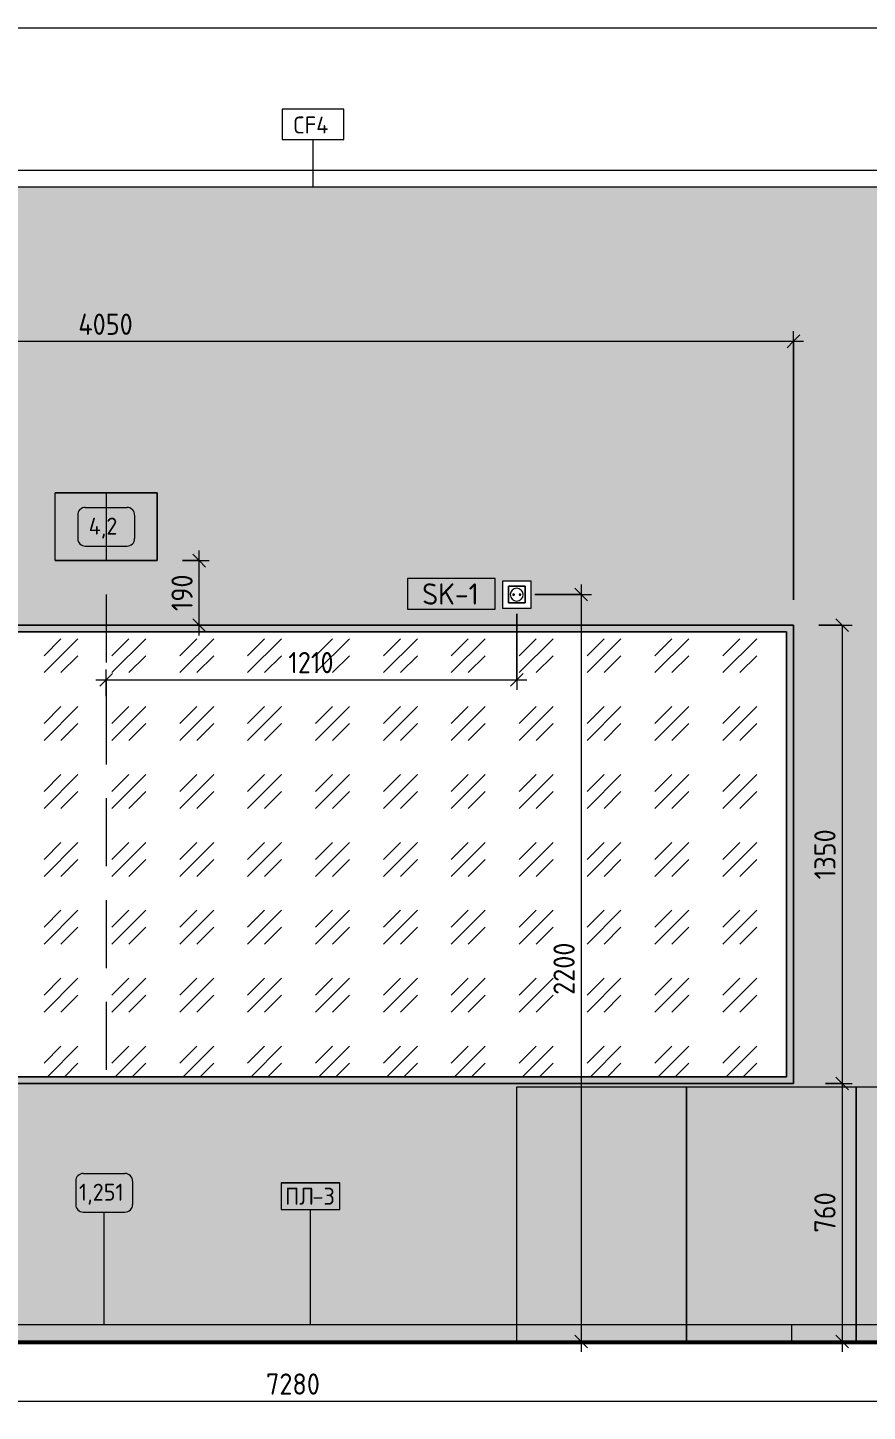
# Model space of a CAD drawing. Header units: millimetres. Extents: x 1401 to 56953, y -2645 to 12445.
# Drawn here: x 52501 to 54975, y 8194 to 12270 of the extents above; entities that cross this region are included whole.
import ezdxf

# ---------------------------------------------------------------- set-up
doc = ezdxf.new("R2010")
doc.units = ezdxf.units.MM
doc.linetypes.add('ADSK_Штрих_ш2 п1', pattern=[300, 200, -100])
for name, color, linetype, lineweight in [('A-ANNO-DIMS', 7, 'Continuous', 9), ('A-ANNO-DIMS-25', 7, 'Continuous', 9), ('A-CLNG', 7, 'Continuous', 9), ('A-CLNG-IDEN', 7, 'Continuous', 9), ('A-DETL', 7, 'Continuous', 9), ('A-DETL-1', 7, 'ADSK_Штрих_ш2 п1', 9), ('A-FLOR', 7, 'Continuous', 9), ('A-GENM', 7, 'Continuous', 9), ('A-GENM-IDEN', 7, 'Continuous', 9), ('A-WALL-PATT', 7, 'Continuous', 9), ('E-ELEC-EQPM', 7, 'Continuous', 9), ('E-ELEC-FIXT-IDEN', 7, 'Continuous', 9), ('I-FURN', 7, 'Continuous', 9), ('I-FURN-IDEN', 7, 'Continuous', 9), ('Электрические приборы', 7, 'Continuous', 9)]:
    doc.layers.add(name, color=color, linetype=linetype, lineweight=lineweight)
for name, color, linetype, lineweight, true_color in [('A-FLOR-FNSH-1', 7, 'Continuous', 30, 0x3c3c3c), ('I-FURN-10', 7, 'Continuous', 9, 0xc0c0c0), ('I-FURN-21', 7, 'Continuous', 9, 0x9e9e9e), ('I-FURN-22', 7, 'Continuous', 9, 0xacacac), ('I-FURN-25', 7, 'Continuous', 9, 0xd1d1d1), ('I-FURN-26', 7, 'Continuous', 9, 0xa1a1a1), ('I-FURN-27', 7, 'Continuous', 9, 0x868686), ('I-FURN-6', 7, 'Continuous', 9, 0x949494), ('Розетки', 7, 'Continuous', 9, 0xff1e23)]:
    doc.layers.add(name, color=color, linetype=linetype, lineweight=lineweight, true_color=true_color)
for name, color, linetype, lineweight, true_color, transparency in [('I-FURN-15', 7, 'Continuous', 9, 0x7f7f7f, 0.7), ('I-FURN-24', 7, 'Continuous', 9, 0xfbfbfb, 0.7), ('I-FURN-7', 7, 'Continuous', 9, 0x303030, 0.7)]:
    doc.layers.add(name, color=color, linetype=linetype, lineweight=lineweight, true_color=true_color, transparency=transparency)
doc.styles.add('GOST Common_1', font='GOST_Common.ttf', dxfattribs={"height": 50})
doc.styles.add('GOST Common_3', font='GOST_Common.ttf', dxfattribs={"height": 62.5})
doc.styles.add('ISOCPEUR_2', font='isocpeur.ttf', dxfattribs={"width": 0.9, "height": 62.5})
doc.dimstyles.new('ISO-2_5_0_9К_БОЛЬШОЙ_1', dxfattribs={"dimscale": 304.8, "dimtxt": 62.248823, "dimasz": 0.123031, "dimexe": 0.098425, "dimexo": 0.246063, "dimgap": 0, "dimtad": 1, "dimdec": 0, "dimrnd": 10, "dimzin": 0, "dimdsep": 46, "dimtxsty": 'ISOCPEUR_2', "dimblk1": 'OBLIQUE', "dimblk2": 'OBLIQUE', "dimsah": 1, "dimcen": 0.09, "dimdle": 0.098425, "dimazin": 0, "dimtfac": 1, "dimtdec": 4, "dimtix": 1, "dimtmove": 0, "dimatfit": 3, "dimfxl": 1, "dimtvp": 1, "dimtolj": 1, "dimtzin": 0, "dimarcsym": 2})

# ---------------------------------------------------------------- blocks, each defined once
blk = doc.blocks.new('Зеркало обычное - Доска-29329998-Развертка 01-4')
at = {"layer": 'I-FURN'}
h = blk.add_hatch(dxfattribs=at)
h.set_pattern_fill('FP_21', color=256, style=0, pattern_type=2)
h.set_pattern_definition([(45, (4149.6, 8370), (-199.9995, 0), [141.421, -141.421]), (45, (4199.6, 8370), (-199.9995, 0), [70.711, -212.132]), (45, (4149.6, 8420), (-199.9995, 0), [70.711, -212.132])])
h.paths.add_polyline_path([(1485, 9180), (5495, 9180), (5495, 10490), (1485, 10490), (1485, 9363.7)])
at = {"layer": 'I-FURN-7'}
h = blk.add_hatch(color=256, dxfattribs=at)
h.paths.add_polyline_path([(5200, 9160), (5515, 9160), (5515, 10510), (1465, 10510), (1465, 9820), (1470, 9820), (1470, 9160), (5094.2, 9160)])
h.paths.add_polyline_path([(4857.3, 9180), (1485, 9180), (1485, 10490), (5495, 10490), (5495, 9180), (4886.9, 9180)])
blk.add_hatch(color=256, dxfattribs=at).paths.add_polyline_path([(1465, 9160), (1470, 9160), (1470, 9820), (1465, 9820), (1465, 9180)])
at = {"layer": 'I-FURN-10'}
for p, q in [((1465, 10510), (5515, 10510)), ((1465, 9820), (1465, 10510)), ((1485, 10490), (5495, 10490)), ((1485, 9180), (1485, 10490)), ((1485, 10490), (5495, 10490)), ((1485, 9180), (1485, 10490)), ((5495, 9180), (5495, 10490)), ((5495, 10490), (5495, 9180)), ((5515, 9160), (5515, 10510)), ((5495, 9180), (1485, 9180)), ((5495, 9180), (1485, 9180)), ((5515, 9160), (1470, 9160))]:
    blk.add_line(p, q, dxfattribs=at)
at = {"layer": 'I-FURN-22'}
for p, q in [((1465, 9160), (1465, 9820)), ((1470, 9160), (1465, 9160))]:
    blk.add_line(p, q, dxfattribs=at)
at = {"layer": 'I-FURN-26'}
for p, q in [((5495, 10490), (1485, 10490)), ((1485, 9180), (1485, 10490)), ((5495, 10490), (1485, 10490)), ((1485, 10490), (1485, 9180)), ((5495, 10490), (5495, 9180)), ((5495, 9180), (5495, 10490)), ((1485, 9180), (5495, 9180)), ((1485, 9180), (5495, 9180))]:
    blk.add_line(p, q, dxfattribs=at)
at = {"layer": 'I-FURN-27'}
for q in [(1465, 9820), (1470, 9160)]:
    blk.add_line((1465, 9160), q, dxfattribs=at)
at = {"layer": 'I-FURN-6'}
for p, q in [((5515, 10510), (1465, 10510)), ((1465, 9820), (1465, 10510)), ((5515, 10510), (5515, 9160)), ((1470, 9160), (5515, 9160))]:
    blk.add_line(p, q, dxfattribs=at)
blk = doc.blocks.new('Плинтус - Плинтус темный _ст_школа_-32862326-Развертка 01-4')
at = {"layer": 'A-GENM'}
for p, q in [((1470, 8450), (4700, 8450)), ((4700, 8450), (5508.9, 8450)), ((5509, 8450), (7664, 8450)), ((4700, 8400), (1470, 8400)), ((5508.9, 8400), (4700, 8400)), ((5538.5, 8400), (5509, 8400)), ((7664, 8400), (5538.5, 8400))]:
    blk.add_line(p, q, dxfattribs=at)
blk = doc.blocks.new('Роз - p220-V18-Развертка 01-4')
at = {"layer": 'Розетки'}
for p, q in [((4675.3, 10624.5), (4724.3, 10624.5)), ((4675.3, 10575.5), (4675.3, 10624.5)), ((4724.3, 10624.5), (4724.3, 10575.5)), ((4724.3, 10575.5), (4675.3, 10575.5))]:
    blk.add_line(p, q, dxfattribs=at)
for centre, radius, start, end in [((4699.8, 10600), 19, 0, 180), ((4699.8, 10600), 19, 180, 0), ((4690.3, 10600), 2.5, 0, 180), ((4690.3, 10600), 2.5, 180, 0), ((4709.3, 10600), 2.5, 0, 180), ((4709.3, 10600), 2.5, 180, 0)]:
    blk.add_arc(centre, radius, start, end, dxfattribs=at)
blk = doc.blocks.new('Рамки - Рамка х1-25282438-Развертка 01-4')
at = {"layer": 'E-ELEC-EQPM'}
for p, q in [((4658.8, 10641), (4740.8, 10641)), ((4658.8, 10559), (4658.8, 10641)), ((4740.8, 10641), (4740.8, 10559)), ((4675.3, 10624.5), (4675.3, 10575.5)), ((4724.3, 10624.5), (4675.3, 10624.5)), ((4724.3, 10575.5), (4724.3, 10624.5)), ((4740.8, 10559), (4658.8, 10559)), ((4675.3, 10575.5), (4724.3, 10575.5))]:
    blk.add_line(p, q, dxfattribs=at)
blk = doc.blocks.new('1_113 тумба - 1_113 тумба-31126920-Развертка 01-4')
at = {"layer": 'I-FURN-15'}
for points in [[(5200, 8450), (5200, 9150), (4700, 9150), (4700, 8450), (5094.2, 8450)], [(5200, 8450), (5700, 8450), (5700, 9150), (5200, 9150), (5200, 8515.9)], [(5700, 8450), (6200, 8450), (6200, 9150), (5700, 9150), (5700, 8515.9)], [(5686.6, 8400), (5700, 8400), (5700, 8450), (5509, 8450), (5509, 8400), (5627.3, 8400)], [(5700, 8400), (6200, 8400), (6200, 8450), (5700, 8450)]]:
    blk.add_hatch(color=256, dxfattribs=at).paths.add_polyline_path(points)
at = {"layer": 'I-FURN-10'}
for p, q in [((4700, 9150), (5200, 9150)), ((4700, 8400), (4700, 9150)), ((5200, 9150), (5700, 9150)), ((5200, 8400), (5200, 9150)), ((5200, 9150), (5200, 8400)), ((5700, 9150), (5700, 8400)), ((5700, 9150), (6200, 9150)), ((5700, 8400), (5700, 9150)), ((6200, 9150), (6200, 8400))]:
    blk.add_line(p, q, dxfattribs=at)
blk = doc.blocks.new('DIMBLOCK60-Развертка 01-4')
at = {"layer": 'A-ANNO-DIMS-25'}
for p, q in [((56922.7, 8325), (56922.7, 8194.3)), ((56922.7, 8224.3), (56922.7, 8320)), ((49642.7, 8306.1), (49642.7, 8194.3)), ((49642.7, 8224.3), (49642.7, 8306.1)), ((49642.7, 8224.3), (56952.7, 8224.3))]:
    blk.add_line(p, q, dxfattribs=at)
at = {"layer": 'A-ANNO-DIMS-25', "lineweight": 20}
for p, q in [((49642.7, 8224.3), (49661.5, 8243)), ((56922.7, 8224.3), (56941.5, 8243)), ((49642.7, 8224.3), (49624, 8205.5)), ((56922.7, 8224.3), (56904, 8205.5))]:
    blk.add_line(p, q, dxfattribs=at)
at = {"layer": 'A-ANNO-DIMS-25', "color": 0, "insert": (53203.7, 8305.9), "char_height": 62.5, "width": 189.619, "attachment_point": 1, "line_spacing_factor": 1.149209, "style": 'ISOCPEUR_2'}
blk.add_mtext('7280', dxfattribs=at)
blk = doc.blocks.new('_Oblique')
at = {"color": 0, "linetype": 'ByBlock', "lineweight": -2}
blk.add_line((-0.5, -0.5), (0.5, 0.5), dxfattribs=at)
blk = doc.blocks.new('DIMBLOCK63-Развертка 01-4')
at = {"layer": 'A-ANNO-DIMS-25', "lineweight": 20}
for p, q in [((54900.9, 10510), (54882.2, 10528.7)), ((54900.9, 10510), (54919.7, 10491.2)), ((54900.9, 9160), (54882.2, 9178.7)), ((54900.9, 9160), (54919.7, 9141.2))]:
    blk.add_line(p, q, dxfattribs=at)
at = {"layer": 'A-ANNO-DIMS-25'}
for p, q in [((54832.7, 10510), (54930.9, 10510)), ((54900.9, 10510), (54832.7, 10510)), ((54900.9, 10510), (54900.9, 9160)), ((54852.5, 9160), (54930.9, 9160)), ((54900.9, 9160), (54852.5, 9160))]:
    blk.add_line(p, q, dxfattribs=at)
at = {"layer": 'A-ANNO-DIMS-25', "color": 0, "insert": (54819.3, 9761.4), "char_height": 62.5, "width": 176.691, "attachment_point": 1, "rotation": 90, "line_spacing_factor": 1.149209, "style": 'ISOCPEUR_2'}
blk.add_mtext('1350', dxfattribs=at)
blk = doc.blocks.new('DIMBLOCK64-Развертка 01-4')
at = {"layer": 'A-ANNO-DIMS-25', "lineweight": 20}
for p, q in [((54900.9, 9160), (54882.2, 9178.7)), ((54900.9, 9160), (54919.7, 9141.2)), ((54900.9, 8400), (54882.2, 8418.7)), ((54900.9, 8400), (54919.7, 8381.2))]:
    blk.add_line(p, q, dxfattribs=at)
at = {"layer": 'A-ANNO-DIMS-25'}
for p, q in [((54852.5, 9160), (54930.9, 9160)), ((54900.9, 9160), (54852.5, 9160)), ((54900.9, 9160), (54900.9, 8370)), ((54852.5, 8400), (54930.9, 8400)), ((54900.9, 8400), (54852.5, 8400))]:
    blk.add_line(p, q, dxfattribs=at)
at = {"layer": 'A-ANNO-DIMS-25', "color": 0, "insert": (54819.3, 8720.7), "char_height": 62.5, "width": 142.215, "attachment_point": 1, "rotation": 90, "line_spacing_factor": 1.149209, "style": 'ISOCPEUR_2'}
blk.add_mtext('760', dxfattribs=at)
blk = doc.blocks.new('DIMBLOCK65-Развертка 01-4')
at = {"layer": 'A-ANNO-DIMS-25'}
for p, q in [((53942.6, 10543.3), (53942.6, 10319.2)), ((53942.6, 10349.2), (53942.6, 10543.3)), ((52732.7, 10300.8), (52732.7, 10379.2)), ((52702.7, 10349.2), (53972.6, 10349.2)), ((52732.7, 10349.2), (52732.7, 10300.8))]:
    blk.add_line(p, q, dxfattribs=at)
at = {"layer": 'A-ANNO-DIMS-25', "lineweight": 20}
for p, q in [((52732.7, 10349.2), (52751.5, 10368)), ((53942.6, 10349.2), (53961.3, 10368)), ((52732.7, 10349.2), (52714, 10330.5)), ((53942.6, 10349.2), (53923.8, 10330.5))]:
    blk.add_line(p, q, dxfattribs=at)
at = {"layer": 'A-ANNO-DIMS-25', "color": 0, "insert": (53269.4, 10430.9), "char_height": 62.5, "width": 163.762, "attachment_point": 1, "line_spacing_factor": 1.149209, "style": 'ISOCPEUR_2'}
blk.add_mtext('1210', dxfattribs=at)
blk = doc.blocks.new('М_потолков - Марка_ Имя типа-25382930-Развертка 01-4')
at = {"layer": 'A-CLNG-IDEN'}
for p, q in [((4190.1, 12030.4), (4008.9, 12030.4)), ((4008.9, 12030.4), (4008.9, 11940.9)), ((4190.1, 11940.9), (4190.1, 12030.4)), ((4008.9, 11940.9), (4190.1, 11940.9))]:
    blk.add_line(p, q, dxfattribs=at)
blk = doc.blocks.new('Mark Reiling - Mark Reiling-26174330-Развертка 01-4')
at = {"layer": 'A-GENM-IDEN'}
for p, q in [((4005.3, 8867.8), (4005.3, 8789)), ((4005.3, 8867.8), (4178.7, 8867.8)), ((4178.7, 8867.8), (4005.3, 8867.8)), ((4005.3, 8867.8), (4005.3, 8789)), ((4178.7, 8789), (4178.7, 8867.8)), ((4178.7, 8789), (4178.7, 8867.8)), ((4005.3, 8789), (4178.7, 8789)), ((4005.3, 8789), (4178.7, 8789))]:
    blk.add_line(p, q, dxfattribs=at)
blk = doc.blocks.new('М_силовых электроприборов_РАЗВЕРТКИ - Типоразмер_примечание-27444908-Развертка 01-4')
at = {"layer": 'E-ELEC-FIXT-IDEN'}
for p, q in [((997, 8622.1), (738.7, 8622.1)), ((738.7, 8622.1), (738.7, 8532.1)), ((997, 8532.1), (997, 8622.1)), ((738.7, 8532.1), (997, 8532.1))]:
    blk.add_line(p, q, dxfattribs=at)
blk = doc.blocks.new('DIMBLOCK75-Развертка 01-4')
at = {"layer": 'A-ANNO-DIMS-25'}
for p, q in [((50707.7, 10585), (50707.7, 11376.1)), ((54757.7, 10585), (54757.7, 11376.1)), ((50677.7, 11346.1), (54787.7, 11346.1)), ((50707.7, 11346.1), (50707.7, 10585)), ((54757.7, 11346.1), (54757.7, 10585))]:
    blk.add_line(p, q, dxfattribs=at)
at = {"layer": 'A-ANNO-DIMS-25', "lineweight": 20}
for p, q in [((50707.7, 11346.1), (50689, 11327.3)), ((50707.7, 11346.1), (50726.5, 11364.8)), ((54757.7, 11346.1), (54739, 11327.3)), ((54757.7, 11346.1), (54776.5, 11364.8))]:
    blk.add_line(p, q, dxfattribs=at)
at = {"layer": 'A-ANNO-DIMS-25', "color": 0, "insert": (52650.7, 11427.7), "char_height": 62.5, "width": 196.802, "attachment_point": 1, "line_spacing_factor": 1.149209, "style": 'ISOCPEUR_2'}
blk.add_mtext('4050', dxfattribs=at)
blk = doc.blocks.new('DIMBLOCK82-Развертка 01-4')
at = {"layer": 'A-ANNO-DIMS-25'}
for p, q in [((53995.9, 10600), (54162.3, 10600)), ((54132.3, 10600), (53995.9, 10600)), ((54132.3, 10630), (54132.3, 8370)), ((54083.8, 8400), (54162.3, 8400)), ((54132.3, 8400), (54083.8, 8400))]:
    blk.add_line(p, q, dxfattribs=at)
at = {"layer": 'A-ANNO-DIMS-25', "lineweight": 20}
for p, q in [((54132.3, 10600), (54113.5, 10618.8)), ((54132.3, 10600), (54151, 10581.2)), ((54132.3, 8400), (54113.5, 8418.7)), ((54132.3, 8400), (54151, 8381.2))]:
    blk.add_line(p, q, dxfattribs=at)
at = {"layer": 'A-ANNO-DIMS-25', "color": 0, "insert": (54050.6, 9421), "char_height": 62.5, "width": 189.619, "attachment_point": 1, "rotation": 90, "line_spacing_factor": 1.149209, "style": 'ISOCPEUR_2'}
blk.add_mtext('2200', dxfattribs=at)
blk = doc.blocks.new('Марка_Мебель - В прямоуг_Balcon_Марка-25523697-Развертка 01-4')
at = {"layer": 'I-FURN-IDEN'}
for p, q in [((1662.6, 10318.5), (1662.6, 10249.4)), ((1685.1, 10341), (1807.9, 10341)), ((1830.4, 10318.5), (1830.4, 10249.6)), ((1685, 10227.1), (1807.9, 10227.1))]:
    blk.add_line(p, q, dxfattribs=at)
for centre, radius, start, end in [((1685.1, 10318.5), 22.5, 90, 180), ((1807.9, 10318.5), 22.5, 0, 90), ((1685, 10249.4), 22.3, 180, 270), ((1807.9, 10249.6), 22.5, 270, 0)]:
    blk.add_arc(centre, radius, start, end, dxfattribs=at)
blk = doc.blocks.new('DIMBLOCK83-Развертка 01-4')
at = {"layer": 'A-ANNO-DIMS-25'}
for p, q in [((53006.7, 10480), (53006.7, 10730)), ((52957.7, 10700), (53036.7, 10700)), ((53006.7, 10700), (52957.7, 10700)), ((53055.2, 10510), (52976.7, 10510)), ((53006.7, 10510), (53055.2, 10510))]:
    blk.add_line(p, q, dxfattribs=at)
at = {"layer": 'A-ANNO-DIMS-25', "lineweight": 20}
for p, q in [((53006.7, 10700), (52988, 10718.8)), ((53006.7, 10700), (53025.5, 10681.2)), ((53006.7, 10510), (52988, 10528.7)), ((53006.7, 10510), (53025.5, 10491.2))]:
    blk.add_line(p, q, dxfattribs=at)
at = {"layer": 'A-ANNO-DIMS-25', "color": 0, "insert": (52925.1, 10551.1), "char_height": 62.5, "width": 129.286, "attachment_point": 1, "rotation": 90, "line_spacing_factor": 1.149209, "style": 'ISOCPEUR_2'}
blk.add_mtext('190', dxfattribs=at)

msp = doc.modelspace()

# ---------------------------------------------------------------- hatches: boundary and pattern name
at = {"layer": 'A-WALL-PATT'}
h = msp.add_hatch(color=256, dxfattribs=at)
h.paths.add_polyline_path([(49747.7443, 8400), (49747.7443, 8450), (50212.7443, 8450), (50212.7443, 9259), (50201.7443, 9259), (50201.7443, 9341), (50212.7443, 9341), (50212.7443, 9500), (49642.7652, 9500), (49642.7652, 9540), (50212.7443, 9540), (50212.7443, 9820), (50345.0746, 9820), (50345.0746, 10936.6532), (50570.4537, 10964.3263), (50570.4537, 11033.0012), (50099.1993, 11133.1695), (49908.1122, 10108.4561), (49642.7443, 10108.4561), (49642.7443, 10148.4561), (49874.5448, 10148.4561), (50066.9844, 11180.9106), (50611.1852, 11065.2371), (50611.1852, 10927.7629), (50385.0746, 10900), (50385.0746, 9820), (50707.7443, 9820), (50707.7443, 10510), (54757.7443, 10510), (54757.7443, 9160), (50712.7443, 9160), (50712.7443, 8450), (53942.7265, 8450), (53942.7265, 9150), (56921.7443, 9150), (56921.7443, 11800), (49762.7443, 11800), (49762.7443, 11690), (49382.7443, 11690), (49382.7443, 11700), (49361.4979, 11700), (49361.4979, 9220), (49743.6797, 9220), (49743.6797, 9204), (49361.4979, 9204), (49361.4979, 9200), (49642.7443, 9200), (49642.7443, 8400), (49743.6797, 8400)])
h.paths.add_polyline_path([(49727.6797, 8500), (49727.6797, 9170), (49743.6797, 9170), (49743.6797, 8500)])
h.paths.add_polyline_path([(50062.3699, 8659), (50045.8699, 8659), (50045.8699, 8741), (50198.8699, 8741), (50198.8699, 8659), (50072.2813, 8659)])
h.paths.add_polyline_path([(50096.3699, 8697.5), (50097.6199, 8697.8349), (50098.5349, 8698.75), (50098.8699, 8700), (50098.5349, 8701.25), (50097.6199, 8702.1651), (50096.3699, 8702.5), (50095.1199, 8702.1651), (50094.2048, 8701.25), (50093.8699, 8700), (50094.2048, 8698.75), (50095.1199, 8697.8349), (50095.793, 8697.576)])
h.paths.add_polyline_path([(50167.3699, 8697.5), (50168.6199, 8697.8349), (50169.5349, 8698.75), (50169.8699, 8700), (50169.5349, 8701.25), (50168.6199, 8702.1651), (50167.3699, 8702.5), (50166.1199, 8702.1651), (50165.2048, 8701.25), (50164.8699, 8700), (50165.2048, 8698.75), (50166.1199, 8697.8349), (50166.793, 8697.576)])
h.paths.add_polyline_path([(50148.3699, 8697.5), (50149.6199, 8697.8349), (50150.5349, 8698.75), (50150.8699, 8700), (50150.5349, 8701.25), (50149.6199, 8702.1651), (50148.3699, 8702.5), (50147.1199, 8702.1651), (50146.2048, 8701.25), (50145.8699, 8700), (50146.2048, 8698.75), (50147.1199, 8697.8349), (50147.793, 8697.576)])
h.paths.add_polyline_path([(50077.3699, 8697.5), (50078.6199, 8697.8349), (50079.5349, 8698.75), (50079.8699, 8700), (50079.5349, 8701.25), (50078.6199, 8702.1651), (50077.3699, 8702.5), (50076.1199, 8702.1651), (50075.2048, 8701.25), (50074.8699, 8700), (50075.2048, 8698.75), (50076.1199, 8697.8349), (50076.793, 8697.576)])
h.paths.add_polyline_path([(56484.1163, 9259), (56402.1163, 9259), (56402.1163, 9341), (56484.1163, 9341), (56484.1163, 9260)])
h.paths.add_polyline_path([(56533.7443, 9259), (56530.7443, 9259), (56530.7443, 9341), (56612.7443, 9341), (56612.7443, 9259), (56543.7443, 9259)])
h.paths.add_polyline_path([(56481.1163, 9260), (56483.1163, 9260), (56483.1163, 9340), (56403.1163, 9340), (56403.1163, 9260), (56471.1163, 9260)])
h.paths.add_polyline_path([(56570.7443, 9260), (56611.7443, 9260), (56611.7443, 9340), (56531.7443, 9340), (56531.7443, 9260), (56544.7443, 9260)])
h.paths.add_polyline_path([(50202.7443, 9260), (50212.7443, 9260), (50212.7443, 9262), (50204.7443, 9262), (50204.7443, 9338), (50212.7443, 9338), (50212.7443, 9340), (50202.7443, 9340), (50202.7443, 9262)])
h.paths.add_polyline_path([(56481.1163, 9262), (56405.1163, 9262), (56405.1163, 9338), (56481.1163, 9338), (56481.1163, 9272)])
h.paths.add_polyline_path([(56598.7443, 9262), (56533.7443, 9262), (56533.7443, 9338), (56609.7443, 9338), (56609.7443, 9262), (56599.7443, 9262)])
h.paths.add_polyline_path([(56471.1163, 9272), (56471.1163, 9328), (56415.1163, 9328), (56415.1163, 9272), (56470.1163, 9272)])
h.paths.add_polyline_path([(56543.7443, 9272), (56599.7443, 9272), (56599.7443, 9328), (56543.7443, 9328), (56543.7443, 9273)])
h.paths.add_polyline_path([(56470.1163, 9273), (56416.1163, 9273), (56416.1163, 9327), (56470.1163, 9327)])
h.paths.add_polyline_path([(56570.7443, 9273), (56544.7443, 9273), (56544.7443, 9327), (56598.7443, 9327), (56598.7443, 9273), (56572.7443, 9273)])
h.paths.add_polyline_path([(49598.4257, 10159), (49521.4335, 10159), (49521.4335, 10241), (49603.4335, 10241), (49603.4335, 10159)])
h.paths.add_polyline_path([(49552.9335, 10197.5), (49554.1835, 10197.8349), (49555.0986, 10198.75), (49555.4335, 10200), (49555.0986, 10201.25), (49554.1835, 10202.1651), (49552.9335, 10202.5), (49551.6835, 10202.1651), (49550.7685, 10201.25), (49550.4335, 10200), (49550.7685, 10198.75), (49551.6835, 10197.8349), (49552.2865, 10197.5852)])
h.paths.add_polyline_path([(49571.9335, 10197.5), (49573.1835, 10197.8349), (49574.0986, 10198.75), (49574.4335, 10200), (49574.0986, 10201.25), (49573.1835, 10202.1651), (49571.9335, 10202.5), (49570.6835, 10202.1651), (49569.7685, 10201.25), (49569.4335, 10200), (49569.7685, 10198.75), (49570.6835, 10197.8349), (49571.2865, 10197.5852)])
h.paths.add_polyline_path([(53918.074, 10559), (53901.574, 10559), (53901.574, 10641), (53983.574, 10641), (53983.574, 10559), (53967.074, 10559)])
h.paths.add_polyline_path([(53933.074, 10597.5), (53934.324, 10597.8349), (53935.2391, 10598.75), (53935.574, 10600), (53935.2391, 10601.25), (53934.324, 10602.1651), (53933.074, 10602.5), (53931.824, 10602.1651), (53930.9089, 10601.25), (53930.574, 10600), (53930.9089, 10598.75), (53931.824, 10597.8349), (53932.427, 10597.5852)])
h.paths.add_polyline_path([(53952.074, 10597.5), (53953.324, 10597.8349), (53954.2391, 10598.75), (53954.574, 10600), (53954.2391, 10601.25), (53953.324, 10602.1651), (53951.974, 10602.4868), (53950.824, 10602.1651), (53949.9089, 10601.25), (53949.574, 10600), (53949.9089, 10598.75), (53950.824, 10597.8349), (53951.974, 10597.5132)])
h.paths.add_polyline_path([(52882.7443, 10700), (52582.7443, 10700), (52582.7443, 10900), (52882.7443, 10900), (52882.7443, 10756.4558)])
h.paths.add_polyline_path([(49642.7443, 11740), (49712.7443, 11740), (49712.7443, 11800), (49642.7443, 11800), (49642.7443, 11785.8957)])
at = {"layer": 'I-FURN-24'}
for points in [[(52595.7236, 10700), (52882.7443, 10700), (52882.7443, 10900), (52582.7443, 10900), (52582.7443, 10700)], [(53863.1261, 8400), (53942.7265, 8400), (53942.7265, 8450), (50712.7443, 8450), (50712.7443, 8400), (53626.1983, 8400)]]:
    msp.add_hatch(color=256, dxfattribs=at).paths.add_polyline_path(points)
h = msp.add_hatch(color=256, dxfattribs=at)
h.paths.add_polyline_path([(50701.7909, 8400), (50712.7443, 8400), (50712.7443, 8450), (50701.7909, 8450)])
h.paths.add_polyline_path([(53942.7265, 8400), (54751.7909, 8400), (54751.6053, 8450), (53942.7265, 8450)])

# ---------------------------------------------------------------- linework, layer by layer
at = {"layer": 'A-CLNG'}
msp.add_line((56921.7443, 11800), (49762.7443, 11800), dxfattribs=at)
at = {"layer": 'A-CLNG-IDEN'}
msp.add_line((53342.2443, 11800), (53342.2443, 11940.9343), dxfattribs=at)
at = {"layer": 'A-DETL'}
msp.add_line((49762.7443, 11850), (56922.7443, 11850), dxfattribs=at)
at = {"layer": 'A-DETL-1'}
msp.add_line((52732.7443, 10900), (52732.7443, 9160), dxfattribs=at)
at = {"layer": 'A-FLOR'}
msp.add_line((49762.7443, 12270), (56943.1874, 12270), dxfattribs=at)
at = {"layer": 'A-FLOR-FNSH-1'}
for p, q in [((56943.1874, 8400), (49383.2443, 8400)), ((49383.2443, 8395), (56943.1874, 8395))]:
    msp.add_line(p, q, dxfattribs=at)
at = {"layer": 'A-GENM-IDEN'}
msp.add_line((53334.7443, 8450), (53334.7443, 8787.9553), dxfattribs=at)
at = {"layer": 'I-FURN-10'}
for p, q in [((52582.7443, 10900), (52882.7443, 10900)), ((52582.7443, 10700), (52582.7443, 10900)), ((52882.7443, 10900), (52882.7443, 10700)), ((52882.7443, 10700), (52582.7443, 10700)), ((50712.7443, 8450), (53942.7265, 8450))]:
    msp.add_line(p, q, dxfattribs=at)
at = {"layer": 'I-FURN-21'}
msp.add_line((54751.6053, 8400), (53942.7265, 8400), dxfattribs=at)
at = {"layer": 'I-FURN-22'}
for p, q in [((53942.7265, 8450), (54751.7909, 8450)), ((54751.7909, 8450), (54751.7909, 8400)), ((53942.7265, 8400), (53863.1261, 8400))]:
    msp.add_line(p, q, dxfattribs=at)
at = {"layer": 'I-FURN-25'}
for p, q in [((52882.7443, 10900), (52582.7443, 10900)), ((52582.7443, 10700), (52582.7443, 10900)), ((52882.7443, 10700), (52882.7443, 10900)), ((52582.7443, 10700), (52882.7443, 10700))]:
    msp.add_line(p, q, dxfattribs=at)
at = {"layer": 'I-FURN-IDEN'}
msp.add_line((52726.7909, 8450), (52726.7909, 8780.9644), dxfattribs=at)

# ---------------------------------------------------------------- block references
at = {"layer": 'A-CLNG-IDEN'}
msp.add_blockref('М_потолков - Марка_ Имя типа-25382930-Развертка 01-4', (49242.7443, 0), dxfattribs=at)
at = {"layer": 'A-GENM'}
msp.add_blockref('Плинтус - Плинтус темный _ст_школа_-32862326-Развертка 01-4', (49242.7443, 0), dxfattribs=at)
at = {"layer": 'A-GENM-IDEN'}
msp.add_blockref('Mark Reiling - Mark Reiling-26174330-Развертка 01-4', (49242.7443, 0), dxfattribs=at)
at = {"layer": 'E-ELEC-EQPM'}
msp.add_blockref('Рамки - Рамка х1-25282438-Развертка 01-4', (49242.7443, 0), dxfattribs=at)
at = {"layer": 'E-ELEC-FIXT-IDEN'}
msp.add_blockref('М_силовых электроприборов_РАЗВЕРТКИ - Типоразмер_примечание-27444908-Развертка 01-4', (52881.8931, 2025.4229), dxfattribs=at)
at = {"layer": 'I-FURN-10'}
for name in ['Зеркало обычное - Доска-29329998-Развертка 01-4', '1_113 тумба - 1_113 тумба-31126920-Развертка 01-4']:
    msp.add_blockref(name, (49242.7443, 0), dxfattribs=at)
at = {"layer": 'I-FURN-IDEN'}
for p in [(50986.2481, 515.9798), (50980.2947, -1446.1164)]:
    msp.add_blockref('Марка_Мебель - В прямоуг_Balcon_Марка-25523697-Развертка 01-4', p, dxfattribs=at)
at = {"layer": 'Электрические приборы'}
msp.add_blockref('Роз - p220-V18-Развертка 01-4', (49242.7443, 0), dxfattribs=at)

# ---------------------------------------------------------------- texts
at = {"layer": 'A-CLNG-IDEN', "insert": (53283.2922, 12008.2145), "char_height": 50, "width": 138.291094, "attachment_point": 1, "style": 'GOST Common_1'}
msp.add_mtext('CF4', dxfattribs=at)
at = {"layer": 'A-GENM-IDEN', "char_height": 50, "attachment_point": 1, "style": 'GOST Common_1'}
for s, insert, width in [('ПЛ', (53259.5961, 8852.8485), 98.206719), ('-3', (53340.6248, 8852.8485), 86.181406)]:
    msp.add_mtext(s, dxfattribs=dict(at, insert=insert, width=width))
at = {"layer": 'E-ELEC-FIXT-IDEN', "insert": (53663.8672, 10633.0531), "char_height": 62.5, "width": 212.447187, "attachment_point": 1, "style": 'GOST Common_3'}
msp.add_mtext('SK-1', dxfattribs=at)
at = {"layer": 'I-FURN-IDEN', "char_height": 50, "attachment_point": 1, "style": 'GOST Common_1'}
for s, insert, width in [('4,2', (52681.1192, 10826.7628), 116.244687), ('1,251', (52652.7908, 8864.6667), 170.358594)]:
    msp.add_mtext(s, dxfattribs=dict(at, insert=insert, width=width))

# ---------------------------------------------------------------- dimensions: what is measured, and where the dimension line sits
at = {"layer": 'A-ANNO-DIMS'}
for base, p1, p2, override, picture, middle in [((54757.7443, 11346.0627), (50707.7443, 10510), (54757.7443, 10510), {"dimpost": '<>', "dimfxl": 4050}, 'DIMBLOCK75-Развертка 01-4', (52732.7443, 11377.3127)), ((53942.574, 10349.2438), (52732.7443, 10375.7603), (53942.574, 10618.2858), {"dimpost": '<>', "dimfxl": 1233.898973}, 'DIMBLOCK65-Развертка 01-4', (53337.6591, 10380.4938)), ((56922.7443, 8224.2647), (49642.7443, 8381.1265), (56922.7443, 8400), {"dimpost": '<>', "dimfxl": 7280.02447}, 'DIMBLOCK60-Развертка 01-4', (53282.7443, 8255.5147))]:
    dim = msp.add_linear_dim(base=base, p1=p1, p2=p2, dimstyle='ISO-2_5_0_9К_БОЛЬШОЙ_1', override=override, dxfattribs=at)
    dim.commit()
    dim.dimension.update_dxf_attribs({"geometry": picture, "text_midpoint": middle})
for base, p1, p2, override, picture, middle in [((53006.7068, 10700), (52980.1903, 10510), (52882.7443, 10700), {"dimpost": '<>', "dimfxl": 213.531588}, 'DIMBLOCK83-Развертка 01-4', (52975.4568, 10605)), ((54132.2518, 8400), (53920.8866, 10600), (54158.7683, 8400), {"dimpost": '<>', "dimfxl": 2212.823474}, 'DIMBLOCK82-Развертка 01-4', (54101.0018, 9500)), ((54900.9415, 9160), (54757.7443, 10510), (54927.458, 9160), {"dimpost": '<>', "dimfxl": 1360.625875}, 'DIMBLOCK63-Развертка 01-4', (54869.6915, 9835)), ((54900.9415, 8400), (54927.458, 9160), (54927.458, 8400), {"dimpost": '<>', "dimfxl": 760}, 'DIMBLOCK64-Развертка 01-4', (54869.6915, 8780))]:
    dim = msp.add_linear_dim(base=base, p1=p1, p2=p2, angle=90, dimstyle='ISO-2_5_0_9К_БОЛЬШОЙ_1', override=override, dxfattribs=at)
    dim.commit()
    dim.dimension.update_dxf_attribs({"geometry": picture, "text_midpoint": middle})

doc.saveas('drawing.dxf')
